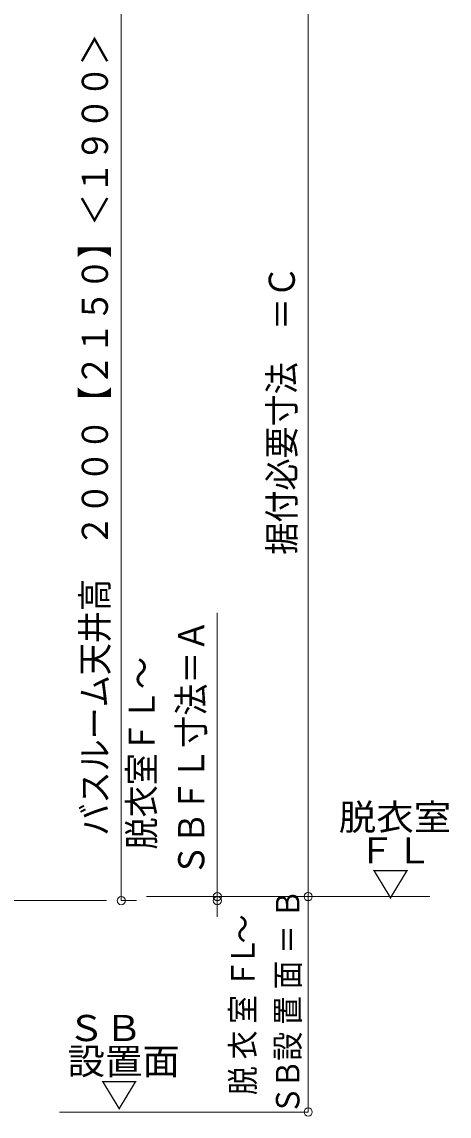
# Model space of a CAD drawing. Units: millimetres on the paper. Extents: x -305 to 305, y -152 to 152.
# Drawn here: x -187.5 to -156.1, y 15.3 to 95.7 of the extents above; entities that cross this region are included whole.
import ezdxf
from ezdxf.enums import TextEntityAlignment as Align

# ---------------------------------------------------------------- set-up
doc = ezdxf.new("R2010")
doc.units = ezdxf.units.MM
doc.linetypes.add('LONG_DOUBLE_CHAIN', pattern=[21.8, 18, -1, 0.6, -0.6, 0.6, -1])
doc.layers.add('0-0_0', color=7, linetype='Continuous', lineweight=9)
doc.layers.add('0-1_VIEW0001', color=7, linetype='Continuous', lineweight=9)
doc.styles.add('ＭＳ ゴシック', font='')
doc.styles.get('ＭＳ ゴシック').set_extended_font_data('MS Gothic')

# ---------------------------------------------------------------- blocks, each defined once
blk = doc.blocks.new('_ORIGIN')
at = {"layer": '0-0_0'}
blk.add_line((0, 0), (-1, 0), dxfattribs=at)
blk.add_circle((0, 0), 0.5, dxfattribs=at)
blk = doc.blocks.new('X84')
at = {"layer": '0-0_0', "style": 'ＭＳ ゴシック', "width": 0.9}
for s, p in [('ＳＢＦＬ寸法＝Ａ', (-273.632, 168.693)), ('脱衣室ＦＬ～', (-277.272, 170.657))]:
    blk.add_text(s, height=1.921, rotation=90, dxfattribs=at).set_placement(p, align=Align.BOTTOM_LEFT)

msp = doc.modelspace()

# ---------------------------------------------------------------- linework, layer by layer
at = {"layer": '0-0_0'}
for p, q in [((-166.442, 31.391), (-166.442, 106.091)), ((-180.174, 31.691), (-180.174, 97.158)), ((-173.116, 31.391), (-173.116, 52.238)), ((-173.116, 31.991), (-173.116, 32.591)), ((-175.777, 31.391), (-166.442, 31.391)), ((-173.116, 31.091), (-173.116, 31.391)), ((-179.048, 31.091), (-180.174, 31.091)), ((-173.116, 30.491), (-173.116, 29.891))]:
    msp.add_line(p, q, dxfattribs=at)
msp.add_circle((-166.442, 31.391), 0.3, dxfattribs=at)
at = {"layer": '0-1_VIEW0001'}
for p, q in [((-178.317, 31.391), (-157.496, 31.391)), ((-171.718, 31.391), (-166.442, 31.391)), ((-166.442, 16.158), (-166.442, 30.791)), ((-184.718, 15.558), (-166.442, 15.558))]:
    msp.add_line(p, q, dxfattribs=at)
at = {"layer": '0-1_VIEW0001', "linetype": 'LONG_DOUBLE_CHAIN'}
msp.add_line((-286.059, 31.091), (-181.258, 31.091), dxfattribs=at)

# ---------------------------------------------------------------- block references
at = {"layer": '0-0_0'}
msp.add_blockref('X84', (100.136, -135.805), dxfattribs=at)
at = {"layer": '0-0_0', "xscale": 0.6, "yscale": 0.6}
for p, rotation in [((-180.174, 31.091), 270), ((-173.116, 31.391), 270), ((-173.116, 31.091), 90)]:
    msp.add_blockref('_ORIGIN', p, dxfattribs=dict(at, rotation=rotation))
at = {"layer": '0-1_VIEW0001', "xscale": 0.6, "yscale": 0.6}
for p, rotation in [((-166.442, 31.391), 90), ((-166.442, 15.558), 270)]:
    msp.add_blockref('_ORIGIN', p, dxfattribs=dict(at, rotation=rotation))

# ---------------------------------------------------------------- texts
at = {"layer": '0-0_0', "style": 'ＭＳ ゴシック', "width": 0.9}
for s, p in [('バスルーム天井高\u3000２０００【２１５０】＜１９００＞', (-180.576, 35.868)), ('据付必要寸法\u3000＝Ｃ', (-166.844, 56.509))]:
    msp.add_text(s, height=1.921, rotation=90, dxfattribs=at).set_placement(p, align=Align.BOTTOM_LEFT)
at = {"layer": '0-1_VIEW0001', "style": 'ＭＳ ゴシック', "width": 1.05}
for s, p in [('脱衣室', (-164.192, 35.692)), ('ＦＬ', (-162.803, 33.247)), ('▽', (-161.77, 30.803)), ('ＳＢ\u3000', (-184.124, 20.195)), ('設置面', (-184.124, 17.751)), ('▽', (-181.702, 15.307))]:
    msp.add_text(s, height=1.921, dxfattribs=at).set_placement(p, align=Align.BOTTOM_LEFT)
at = {"layer": '0-1_VIEW0001', "style": 'ＭＳ ゴシック', "width": 0.9}
for s, p in [('Ｂ', (-166.563, 29.797)), ('～', (-169.854, 27.956)), ('＝', (-166.563, 27.179)), ('Ｌ', (-169.854, 26.311)), ('面', (-166.563, 24.562)), ('Ｆ', (-169.854, 24.655)), ('室', (-169.854, 22.038)), ('置', (-166.563, 21.945)), ('衣', (-169.854, 19.421)), ('設', (-166.563, 19.328)), ('脱', (-169.854, 16.803)), ('Ｂ', (-166.563, 17.294)), ('Ｓ', (-166.563, 15.352))]:
    msp.add_text(s, height=1.73, rotation=90, dxfattribs=at).set_placement(p, align=Align.BOTTOM_LEFT)

doc.saveas('drawing.dxf')
